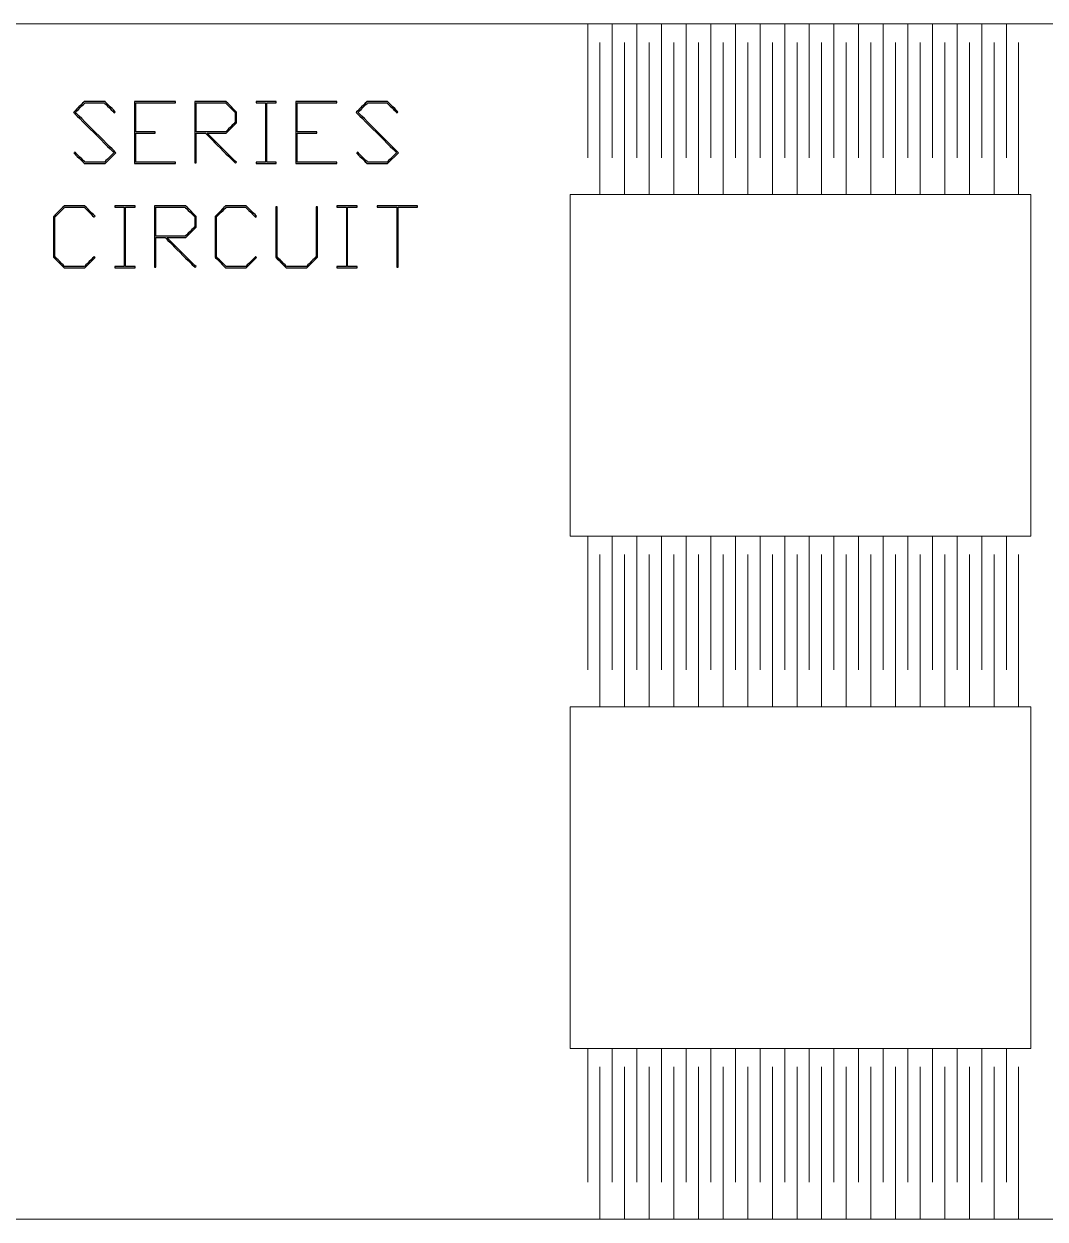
# Model space of a CAD drawing. Header units: millimetres. Extents: x -219 to 263, y -207 to 96.
# Drawn here: x -11.4 to 154.5, y -102.8 to 91.4 of the extents above; entities that cross this region are included whole.
import ezdxf

# ---------------------------------------------------------------- set-up
doc = ezdxf.new("R2010")
doc.units = ezdxf.units.MM
doc.header["$MEASUREMENT"] = 0
doc.layers.add('Cut', color=7, linetype='Continuous')

msp = doc.modelspace()

# ---------------------------------------------------------------- linework, layer by layer
at = {"layer": 'Cut', "color": 1, "lineweight": 9}
msp.add_open_spline([(253.1424, 91.3885), (253.1424, 91.3885), (-209.3704, 91.3885), (-209.3704, 91.3885), (-209.3704, 91.3885), (-212.0242, 91.3868), (-214.5687, 90.331), (-216.4441, 88.4533), (-216.4441, 88.4533), (-218.3194, 86.5755), (-219.3721, 84.0424), (-219.3704, 81.3885), (-219.3704, 81.3885), (-219.3704, 81.3885), (-219.3704, -92.7686), (-219.3704, -92.7686), (-219.3704, -92.7686), (-219.3687, -95.4224), (-218.3129, -97.9669), (-216.4351, -99.8423), (-216.4351, -99.8423), (-214.5574, -101.7176), (-212.0242, -102.7702), (-209.3704, -102.7686), (-209.3704, -102.7686), (-209.3704, -102.7686), (253.1424, -102.7686), (253.1424, -102.7686), (253.1424, -102.7686), (255.7963, -102.7669), (258.3408, -101.7111), (260.2161, -99.8333), (260.2161, -99.8333), (262.0915, -97.9556), (263.1441, -95.4224), (263.1424, -92.7686), (263.1424, -92.7686), (263.1424, -92.7686), (263.1424, 81.3885), (263.1424, 81.3885), (263.1424, 81.3885), (263.1408, 84.0424), (262.0849, 86.5868), (260.2072, 88.4622), (260.2072, 88.4622), (258.3295, 90.3376), (255.7963, 91.3902), (253.1424, 91.3885)], degree=3, knots=[0, 0, 0, 0, 0.07692308, 0.07692308, 0.07692308, 0.07692309, 0.15384615, 0.15384615, 0.15384615, 0.15384616, 0.23076923, 0.23076923, 0.23076923, 0.23076924, 0.30769231, 0.30769231, 0.30769231, 0.30769232, 0.38461538, 0.38461538, 0.38461538, 0.38461539, 0.46153846, 0.46153846, 0.46153846, 0.46153847, 0.53846154, 0.53846154, 0.53846154, 0.53846155, 0.61538462, 0.61538462, 0.61538462, 0.61538463, 0.69230769, 0.69230769, 0.69230769, 0.6923077, 0.76923077, 0.76923077, 0.76923077, 0.76923078, 0.84615385, 0.84615385, 0.84615385, 0.84615386, 1, 1, 1, 1], dxfattribs=at)
for points in [[(80.1955, 91.3885), (80.1955, 91.3885), (80.1955, 69.6518), (80.1955, 69.6518)], [(84.1955, 91.3885), (84.1955, 91.3885), (84.1955, 69.6518), (84.1955, 69.6518)], [(88.1955, 91.3885), (88.1955, 91.3885), (88.1955, 69.6518), (88.1955, 69.6518)], [(92.1955, 91.3885), (92.1955, 91.3885), (92.1955, 69.6518), (92.1955, 69.6518)], [(96.1955, 91.3885), (96.1955, 91.3885), (96.1955, 69.6518), (96.1955, 69.6518)], [(100.1955, 91.3885), (100.1955, 91.3885), (100.1955, 69.6518), (100.1955, 69.6518)], [(104.1955, 91.3885), (104.1955, 91.3885), (104.1955, 69.6518), (104.1955, 69.6518)], [(108.1955, 91.3885), (108.1955, 91.3885), (108.1955, 69.6518), (108.1955, 69.6518)], [(112.1955, 91.3885), (112.1955, 91.3885), (112.1955, 69.6518), (112.1955, 69.6518)], [(116.1955, 91.3885), (116.1955, 91.3885), (116.1955, 69.6518), (116.1955, 69.6518)], [(120.1955, 91.3885), (120.1955, 91.3885), (120.1955, 69.6518), (120.1955, 69.6518)], [(124.1955, 91.3885), (124.1955, 91.3885), (124.1955, 69.6518), (124.1955, 69.6518)], [(128.1955, 91.3885), (128.1955, 91.3885), (128.1955, 69.6518), (128.1955, 69.6518)], [(132.1955, 91.3885), (132.1955, 91.3885), (132.1955, 69.6518), (132.1955, 69.6518)], [(136.1955, 91.3885), (136.1955, 91.3885), (136.1955, 69.6518), (136.1955, 69.6518)], [(140.1955, 91.3885), (140.1955, 91.3885), (140.1955, 69.6518), (140.1955, 69.6518)], [(144.1955, 91.3885), (144.1955, 91.3885), (144.1955, 69.6518), (144.1955, 69.6518)], [(148.1955, 91.3885), (148.1955, 91.3885), (148.1955, 69.6518), (148.1955, 69.6518)], [(82.1955, 88.3885), (82.1955, 88.3885), (82.1955, 63.6518), (82.1955, 63.6518)], [(86.1955, 88.3885), (86.1955, 88.3885), (86.1955, 63.6518), (86.1955, 63.6518)], [(90.1955, 88.3885), (90.1955, 88.3885), (90.1955, 63.6518), (90.1955, 63.6518)], [(94.1955, 88.3885), (94.1955, 88.3885), (94.1955, 63.6518), (94.1955, 63.6518)], [(98.1955, 88.3885), (98.1955, 88.3885), (98.1955, 63.6518), (98.1955, 63.6518)], [(102.1955, 88.3885), (102.1955, 88.3885), (102.1955, 63.6518), (102.1955, 63.6518)], [(106.1955, 88.3885), (106.1955, 88.3885), (106.1955, 63.6518), (106.1955, 63.6518)], [(110.1955, 88.3885), (110.1955, 88.3885), (110.1955, 63.6518), (110.1955, 63.6518)], [(114.1955, 88.3885), (114.1955, 88.3885), (114.1955, 63.6518), (114.1955, 63.6518)], [(118.1955, 88.3885), (118.1955, 88.3885), (118.1955, 63.6518), (118.1955, 63.6518)], [(122.1955, 88.3885), (122.1955, 88.3885), (122.1955, 63.6518), (122.1955, 63.6518)], [(126.1955, 88.3885), (126.1955, 88.3885), (126.1955, 63.6518), (126.1955, 63.6518)], [(130.1955, 88.3885), (130.1955, 88.3885), (130.1955, 63.6518), (130.1955, 63.6518)], [(134.1955, 88.3885), (134.1955, 88.3885), (134.1955, 63.6518), (134.1955, 63.6518)], [(138.1955, 88.3885), (138.1955, 88.3885), (138.1955, 63.6518), (138.1955, 63.6518)], [(142.1955, 88.3885), (142.1955, 88.3885), (142.1955, 63.6518), (142.1955, 63.6518)], [(146.1955, 88.3885), (146.1955, 88.3885), (146.1955, 63.6518), (146.1955, 63.6518)], [(150.1955, 88.3885), (150.1955, 88.3885), (150.1955, 63.6518), (150.1955, 63.6518)], [(138.1955, 63.6518), (138.1955, 63.6518), (77.3584, 63.6518), (77.3584, 63.6518)], [(77.3584, 63.6518), (77.3584, 63.6518), (152.1955, 63.6518), (152.1955, 63.6518)], [(77.3584, 8.1783), (77.3584, 8.1783), (77.3584, 63.6518), (77.3584, 63.6518)], [(152.1955, 8.1783), (152.1955, 8.1783), (152.1955, 63.6518), (152.1955, 63.6518)], [(152.1955, 8.1783), (152.1955, 8.1783), (77.3584, 8.1783), (77.3584, 8.1783)], [(80.1955, 8.1783), (80.1955, 8.1783), (80.1955, -13.5584), (80.1955, -13.5584)], [(84.1955, 8.1783), (84.1955, 8.1783), (84.1955, -13.5584), (84.1955, -13.5584)], [(88.1955, 8.1783), (88.1955, 8.1783), (88.1955, -13.5584), (88.1955, -13.5584)], [(92.1955, 8.1783), (92.1955, 8.1783), (92.1955, -13.5584), (92.1955, -13.5584)], [(96.1955, 8.1783), (96.1955, 8.1783), (96.1955, -13.5584), (96.1955, -13.5584)], [(100.1955, 8.1783), (100.1955, 8.1783), (100.1955, -13.5584), (100.1955, -13.5584)], [(104.1955, 8.1783), (104.1955, 8.1783), (104.1955, -13.5584), (104.1955, -13.5584)], [(108.1955, 8.1783), (108.1955, 8.1783), (108.1955, -13.5584), (108.1955, -13.5584)], [(112.1955, 8.1783), (112.1955, 8.1783), (112.1955, -13.5584), (112.1955, -13.5584)], [(116.1955, 8.1783), (116.1955, 8.1783), (116.1955, -13.5584), (116.1955, -13.5584)], [(120.1955, 8.1783), (120.1955, 8.1783), (120.1955, -13.5584), (120.1955, -13.5584)], [(124.1955, 8.1783), (124.1955, 8.1783), (124.1955, -13.5584), (124.1955, -13.5584)], [(128.1955, 8.1783), (128.1955, 8.1783), (128.1955, -13.5584), (128.1955, -13.5584)], [(132.1955, 8.1783), (132.1955, 8.1783), (132.1955, -13.5584), (132.1955, -13.5584)], [(136.1955, 8.1783), (136.1955, 8.1783), (136.1955, -13.5584), (136.1955, -13.5584)], [(140.1955, 8.1783), (140.1955, 8.1783), (140.1955, -13.5584), (140.1955, -13.5584)], [(144.1955, 8.1783), (144.1955, 8.1783), (144.1955, -13.5584), (144.1955, -13.5584)], [(148.1955, 8.1783), (148.1955, 8.1783), (148.1955, -13.5584), (148.1955, -13.5584)], [(82.1955, 5.1783), (82.1955, 5.1783), (82.1955, -19.5584), (82.1955, -19.5584)], [(86.1955, 5.1783), (86.1955, 5.1783), (86.1955, -19.5584), (86.1955, -19.5584)], [(90.1955, 5.1783), (90.1955, 5.1783), (90.1955, -19.5584), (90.1955, -19.5584)], [(94.1955, 5.1783), (94.1955, 5.1783), (94.1955, -19.5584), (94.1955, -19.5584)], [(98.1955, 5.1783), (98.1955, 5.1783), (98.1955, -19.5584), (98.1955, -19.5584)], [(102.1955, 5.1783), (102.1955, 5.1783), (102.1955, -19.5584), (102.1955, -19.5584)], [(106.1955, 5.1783), (106.1955, 5.1783), (106.1955, -19.5584), (106.1955, -19.5584)], [(110.1955, 5.1783), (110.1955, 5.1783), (110.1955, -19.5584), (110.1955, -19.5584)], [(114.1955, 5.1783), (114.1955, 5.1783), (114.1955, -19.5584), (114.1955, -19.5584)], [(118.1955, 5.1783), (118.1955, 5.1783), (118.1955, -19.5584), (118.1955, -19.5584)], [(122.1955, 5.1783), (122.1955, 5.1783), (122.1955, -19.5584), (122.1955, -19.5584)], [(126.1955, 5.1783), (126.1955, 5.1783), (126.1955, -19.5584), (126.1955, -19.5584)], [(130.1955, 5.1783), (130.1955, 5.1783), (130.1955, -19.5584), (130.1955, -19.5584)], [(134.1955, 5.1783), (134.1955, 5.1783), (134.1955, -19.5584), (134.1955, -19.5584)], [(138.1955, 5.1783), (138.1955, 5.1783), (138.1955, -19.5584), (138.1955, -19.5584)], [(142.1955, 5.1783), (142.1955, 5.1783), (142.1955, -19.5584), (142.1955, -19.5584)], [(146.1955, 5.1783), (146.1955, 5.1783), (146.1955, -19.5584), (146.1955, -19.5584)], [(150.1955, 5.1783), (150.1955, 5.1783), (150.1955, -19.5584), (150.1955, -19.5584)], [(138.1955, -19.5584), (138.1955, -19.5584), (77.3584, -19.5584), (77.3584, -19.5584)], [(77.3584, -19.5584), (77.3584, -19.5584), (152.1955, -19.5584), (152.1955, -19.5584)], [(77.3584, -19.5584), (77.3584, -19.5584), (77.3584, -75.0318), (77.3584, -75.0318)], [(152.1955, -19.5584), (152.1955, -19.5584), (152.1955, -75.0318), (152.1955, -75.0318)], [(152.1955, -75.0318), (152.1955, -75.0318), (77.3584, -75.0318), (77.3584, -75.0318)], [(80.1955, -75.0318), (80.1955, -75.0318), (80.1955, -96.7686), (80.1955, -96.7686)], [(84.1955, -75.0318), (84.1955, -75.0318), (84.1955, -96.7686), (84.1955, -96.7686)], [(88.1955, -75.0318), (88.1955, -75.0318), (88.1955, -96.7686), (88.1955, -96.7686)], [(92.1955, -75.0318), (92.1955, -75.0318), (92.1955, -96.7686), (92.1955, -96.7686)], [(96.1955, -75.0318), (96.1955, -75.0318), (96.1955, -96.7686), (96.1955, -96.7686)], [(100.1955, -75.0318), (100.1955, -75.0318), (100.1955, -96.7686), (100.1955, -96.7686)], [(104.1955, -75.0318), (104.1955, -75.0318), (104.1955, -96.7686), (104.1955, -96.7686)], [(108.1955, -75.0318), (108.1955, -75.0318), (108.1955, -96.7686), (108.1955, -96.7686)], [(112.1955, -75.0318), (112.1955, -75.0318), (112.1955, -96.7686), (112.1955, -96.7686)], [(116.1955, -75.0318), (116.1955, -75.0318), (116.1955, -96.7686), (116.1955, -96.7686)], [(120.1955, -75.0318), (120.1955, -75.0318), (120.1955, -96.7686), (120.1955, -96.7686)], [(124.1955, -75.0318), (124.1955, -75.0318), (124.1955, -96.7686), (124.1955, -96.7686)], [(128.1955, -75.0318), (128.1955, -75.0318), (128.1955, -96.7686), (128.1955, -96.7686)], [(132.1955, -75.0318), (132.1955, -75.0318), (132.1955, -96.7686), (132.1955, -96.7686)], [(136.1955, -75.0318), (136.1955, -75.0318), (136.1955, -96.7686), (136.1955, -96.7686)], [(140.1955, -75.0318), (140.1955, -75.0318), (140.1955, -96.7686), (140.1955, -96.7686)], [(144.1955, -75.0318), (144.1955, -75.0318), (144.1955, -96.7686), (144.1955, -96.7686)], [(148.1955, -75.0318), (148.1955, -75.0318), (148.1955, -96.7686), (148.1955, -96.7686)], [(82.1955, -78.0318), (82.1955, -78.0318), (82.1955, -102.7686), (82.1955, -102.7686)], [(86.1955, -78.0318), (86.1955, -78.0318), (86.1955, -102.7686), (86.1955, -102.7686)], [(90.1955, -78.0318), (90.1955, -78.0318), (90.1955, -102.7686), (90.1955, -102.7686)], [(94.1955, -78.0318), (94.1955, -78.0318), (94.1955, -102.7686), (94.1955, -102.7686)], [(98.1955, -78.0318), (98.1955, -78.0318), (98.1955, -102.7686), (98.1955, -102.7686)], [(102.1955, -78.0318), (102.1955, -78.0318), (102.1955, -102.7686), (102.1955, -102.7686)], [(106.1955, -78.0318), (106.1955, -78.0318), (106.1955, -102.7686), (106.1955, -102.7686)], [(110.1955, -78.0318), (110.1955, -78.0318), (110.1955, -102.7686), (110.1955, -102.7686)], [(114.1955, -78.0318), (114.1955, -78.0318), (114.1955, -102.7686), (114.1955, -102.7686)], [(118.1955, -78.0318), (118.1955, -78.0318), (118.1955, -102.7686), (118.1955, -102.7686)], [(122.1955, -78.0318), (122.1955, -78.0318), (122.1955, -102.7686), (122.1955, -102.7686)], [(126.1955, -78.0318), (126.1955, -78.0318), (126.1955, -102.7686), (126.1955, -102.7686)], [(130.1955, -78.0318), (130.1955, -78.0318), (130.1955, -102.7686), (130.1955, -102.7686)], [(134.1955, -78.0318), (134.1955, -78.0318), (134.1955, -102.7686), (134.1955, -102.7686)], [(138.1955, -78.0318), (138.1955, -78.0318), (138.1955, -102.7686), (138.1955, -102.7686)], [(142.1955, -78.0318), (142.1955, -78.0318), (142.1955, -102.7686), (142.1955, -102.7686)], [(146.1955, -78.0318), (146.1955, -78.0318), (146.1955, -102.7686), (146.1955, -102.7686)], [(150.1955, -78.0318), (150.1955, -78.0318), (150.1955, -102.7686), (150.1955, -102.7686)]]:
    msp.add_open_spline(points, degree=3, dxfattribs=at)
at = {"layer": 'Cut'}
for points, knots in [([(3.5448, 70.4673), (3.5448, 70.4673), (1.7966, 68.7283), (1.7966, 68.7283), (1.7966, 68.7283), (1.7966, 68.7283), (-1.5631, 68.7283), (-1.5631, 68.7283), (-1.5631, 68.7283), (-1.5631, 68.7283), (-3.2429, 70.3877), (-3.2429, 70.3877), (-3.2429, 70.3877), (-3.2429, 70.3877), (-3.0836, 70.547), (-3.0836, 70.547), (-3.0836, 70.547), (-3.0836, 70.547), (-1.4834, 68.9423), (-1.4834, 68.9423), (-1.4834, 68.9423), (-1.4834, 68.9423), (1.7101, 68.9423), (1.7101, 68.9423), (1.7101, 68.9423), (1.7101, 68.9423), (3.2443, 70.4673), (3.2443, 70.4673), (3.2443, 70.4673), (3.2443, 70.4673), (-3.3112, 77.0206), (-3.3112, 77.0206), (-3.3112, 77.0206), (-3.3112, 77.0206), (-1.5631, 78.7664), (-1.5631, 78.7664), (-1.5631, 78.7664), (-1.5631, 78.7664), (1.7966, 78.7664), (1.7966, 78.7664), (1.7966, 78.7664), (1.7966, 78.7664), (3.4719, 77.1002), (3.4719, 77.1002), (3.4719, 77.1002), (3.4719, 77.1002), (3.3103, 76.9409), (3.3103, 76.9409), (3.3103, 76.9409), (3.3103, 76.9409), (1.7101, 78.5524), (1.7101, 78.5524), (1.7101, 78.5524), (1.7101, 78.5524), (-1.4834, 78.5524), (-1.4834, 78.5524), (-1.4834, 78.5524), (-1.4834, 78.5524), (-3.0107, 77.0206), (-3.0107, 77.0206), (-3.0107, 77.0206), (-3.0107, 77.0206), (3.5448, 70.4673), (3.5448, 70.4673)], [0, 0, 0, 0, 0.05882353, 0.05882353, 0.05882353, 0.05882354, 0.11764706, 0.11764706, 0.11764706, 0.11764707, 0.17647059, 0.17647059, 0.17647059, 0.1764706, 0.23529412, 0.23529412, 0.23529412, 0.23529413, 0.29411765, 0.29411765, 0.29411765, 0.29411766, 0.35294118, 0.35294118, 0.35294118, 0.35294119, 0.41176471, 0.41176471, 0.41176471, 0.41176472, 0.47058824, 0.47058824, 0.47058824, 0.47058825, 0.52941176, 0.52941176, 0.52941176, 0.52941177, 0.58823529, 0.58823529, 0.58823529, 0.5882353, 0.64705882, 0.64705882, 0.64705882, 0.64705883, 0.70588235, 0.70588235, 0.70588235, 0.70588236, 0.76470588, 0.76470588, 0.76470588, 0.76470589, 0.82352941, 0.82352941, 0.82352941, 0.82352942, 0.88235294, 0.88235294, 0.88235294, 0.88235295, 1, 1, 1, 1]), ([(13.2278, 68.7283), (13.2278, 68.7283), (6.5653, 68.7283), (6.5653, 68.7283), (6.5653, 68.7283), (6.5653, 68.7283), (6.5653, 78.7664), (6.5653, 78.7664), (6.5653, 78.7664), (6.5653, 78.7664), (13.2278, 78.7664), (13.2278, 78.7664), (13.2278, 78.7664), (13.2278, 78.7664), (13.2278, 78.5524), (13.2278, 78.5524), (13.2278, 78.5524), (13.2278, 78.5524), (6.7861, 78.5524), (6.7861, 78.5524), (6.7861, 78.5524), (6.7861, 78.5524), (6.7861, 73.8543), (6.7861, 73.8543), (6.7861, 73.8543), (6.7861, 73.8543), (9.9523, 73.8543), (9.9523, 73.8543), (9.9523, 73.8543), (9.9523, 73.8543), (9.9523, 73.6335), (9.9523, 73.6335), (9.9523, 73.6335), (9.9523, 73.6335), (6.7861, 73.6335), (6.7861, 73.6335), (6.7861, 73.6335), (6.7861, 73.6335), (6.7861, 68.9423), (6.7861, 68.9423), (6.7861, 68.9423), (6.7861, 68.9423), (13.2278, 68.9423), (13.2278, 68.9423), (13.2278, 68.9423), (13.2278, 68.9423), (13.2278, 68.7283), (13.2278, 68.7283)], [0, 0, 0, 0, 0.07692308, 0.07692308, 0.07692308, 0.07692309, 0.15384615, 0.15384615, 0.15384615, 0.15384616, 0.23076923, 0.23076923, 0.23076923, 0.23076924, 0.30769231, 0.30769231, 0.30769231, 0.30769232, 0.38461538, 0.38461538, 0.38461538, 0.38461539, 0.46153846, 0.46153846, 0.46153846, 0.46153847, 0.53846154, 0.53846154, 0.53846154, 0.53846155, 0.61538462, 0.61538462, 0.61538462, 0.61538463, 0.69230769, 0.69230769, 0.69230769, 0.6923077, 0.76923077, 0.76923077, 0.76923077, 0.76923078, 0.84615385, 0.84615385, 0.84615385, 0.84615386, 1, 1, 1, 1]), ([(23.1748, 75.3407), (23.1748, 75.3407), (21.4676, 73.6335), (21.4676, 73.6335), (21.4676, 73.6335), (21.4676, 73.6335), (18.4084, 73.6335), (18.4084, 73.6335), (18.4084, 73.6335), (18.4084, 73.6335), (23.1429, 68.9149), (23.1429, 68.9149), (23.1429, 68.9149), (23.1429, 68.9149), (22.9813, 68.7556), (22.9813, 68.7556), (22.9813, 68.7556), (22.9813, 68.7556), (18.1079, 73.6313), (18.1079, 73.6313), (18.1079, 73.6313), (18.1079, 73.6313), (16.6216, 73.6313), (16.6216, 73.6313), (16.6216, 73.6313), (16.6216, 73.6313), (16.6216, 68.8239), (16.6216, 68.8239), (16.6216, 68.8239), (16.6216, 68.8239), (16.4008, 68.8239), (16.4008, 68.8239), (16.4008, 68.8239), (16.4008, 68.8239), (16.4008, 78.7664), (16.4008, 78.7664), (16.4008, 78.7664), (16.4008, 78.7664), (21.4676, 78.7664), (21.4676, 78.7664), (21.4676, 78.7664), (21.4676, 78.7664), (23.1748, 77.0593), (23.1748, 77.0593), (23.1748, 77.0593), (23.1748, 77.0593), (23.1748, 75.3407), (23.1748, 75.3407)], [0, 0, 0, 0, 0.07692308, 0.07692308, 0.07692308, 0.07692309, 0.15384615, 0.15384615, 0.15384615, 0.15384616, 0.23076923, 0.23076923, 0.23076923, 0.23076924, 0.30769231, 0.30769231, 0.30769231, 0.30769232, 0.38461538, 0.38461538, 0.38461538, 0.38461539, 0.46153846, 0.46153846, 0.46153846, 0.46153847, 0.53846154, 0.53846154, 0.53846154, 0.53846155, 0.61538462, 0.61538462, 0.61538462, 0.61538463, 0.69230769, 0.69230769, 0.69230769, 0.6923077, 0.76923077, 0.76923077, 0.76923077, 0.76923078, 0.84615385, 0.84615385, 0.84615385, 0.84615386, 1, 1, 1, 1]), ([(22.9563, 75.4249), (22.9563, 75.4249), (22.9563, 76.9796), (22.9563, 76.9796), (22.9563, 76.9796), (22.9563, 76.9796), (21.3811, 78.5524), (21.3811, 78.5524), (21.3811, 78.5524), (21.3811, 78.5524), (16.6216, 78.5524), (16.6216, 78.5524), (16.6216, 78.5524), (16.6216, 78.5524), (16.6216, 73.8521), (16.6216, 73.8521), (16.6216, 73.8521), (16.6216, 73.8521), (21.3811, 73.8521), (21.3811, 73.8521), (21.3811, 73.8521), (21.3811, 73.8521), (22.9563, 75.4249), (22.9563, 75.4249)], [0, 0, 0, 0, 0.14285714, 0.14285714, 0.14285714, 0.14285715, 0.28571429, 0.28571429, 0.28571429, 0.2857143, 0.42857143, 0.42857143, 0.42857143, 0.42857144, 0.57142857, 0.57142857, 0.57142857, 0.57142858, 0.71428571, 0.71428571, 0.71428571, 0.71428572, 1, 1, 1, 1]), ([(29.6233, 68.7283), (29.6233, 68.7283), (26.3433, 68.7283), (26.3433, 68.7283), (26.3433, 68.7283), (26.3433, 68.7283), (26.3433, 68.9423), (26.3433, 68.9423), (26.3433, 68.9423), (26.3433, 68.9423), (27.8774, 68.9423), (27.8774, 68.9423), (27.8774, 68.9423), (27.8774, 68.9423), (27.8774, 78.5524), (27.8774, 78.5524), (27.8774, 78.5524), (27.8774, 78.5524), (26.3433, 78.5524), (26.3433, 78.5524), (26.3433, 78.5524), (26.3433, 78.5524), (26.3433, 78.7664), (26.3433, 78.7664), (26.3433, 78.7664), (26.3433, 78.7664), (29.6233, 78.7664), (29.6233, 78.7664), (29.6233, 78.7664), (29.6233, 78.7664), (29.6233, 78.5524), (29.6233, 78.5524), (29.6233, 78.5524), (29.6233, 78.5524), (28.0891, 78.5524), (28.0891, 78.5524), (28.0891, 78.5524), (28.0891, 78.5524), (28.0891, 68.9423), (28.0891, 68.9423), (28.0891, 68.9423), (28.0891, 68.9423), (29.6233, 68.9423), (29.6233, 68.9423), (29.6233, 68.9423), (29.6233, 68.9423), (29.6233, 68.7283), (29.6233, 68.7283)], [0, 0, 0, 0, 0.07692308, 0.07692308, 0.07692308, 0.07692309, 0.15384615, 0.15384615, 0.15384615, 0.15384616, 0.23076923, 0.23076923, 0.23076923, 0.23076924, 0.30769231, 0.30769231, 0.30769231, 0.30769232, 0.38461538, 0.38461538, 0.38461538, 0.38461539, 0.46153846, 0.46153846, 0.46153846, 0.46153847, 0.53846154, 0.53846154, 0.53846154, 0.53846155, 0.61538462, 0.61538462, 0.61538462, 0.61538463, 0.69230769, 0.69230769, 0.69230769, 0.6923077, 0.76923077, 0.76923077, 0.76923077, 0.76923078, 0.84615385, 0.84615385, 0.84615385, 0.84615386, 1, 1, 1, 1]), ([(39.4611, 68.7283), (39.4611, 68.7283), (32.7986, 68.7283), (32.7986, 68.7283), (32.7986, 68.7283), (32.7986, 68.7283), (32.7986, 78.7664), (32.7986, 78.7664), (32.7986, 78.7664), (32.7986, 78.7664), (39.4611, 78.7664), (39.4611, 78.7664), (39.4611, 78.7664), (39.4611, 78.7664), (39.4611, 78.5524), (39.4611, 78.5524), (39.4611, 78.5524), (39.4611, 78.5524), (33.0194, 78.5524), (33.0194, 78.5524), (33.0194, 78.5524), (33.0194, 78.5524), (33.0194, 73.8543), (33.0194, 73.8543), (33.0194, 73.8543), (33.0194, 73.8543), (36.1856, 73.8543), (36.1856, 73.8543), (36.1856, 73.8543), (36.1856, 73.8543), (36.1856, 73.6335), (36.1856, 73.6335), (36.1856, 73.6335), (36.1856, 73.6335), (33.0194, 73.6335), (33.0194, 73.6335), (33.0194, 73.6335), (33.0194, 73.6335), (33.0194, 68.9423), (33.0194, 68.9423), (33.0194, 68.9423), (33.0194, 68.9423), (39.4611, 68.9423), (39.4611, 68.9423), (39.4611, 68.9423), (39.4611, 68.9423), (39.4611, 68.7283), (39.4611, 68.7283)], [0, 0, 0, 0, 0.07692308, 0.07692308, 0.07692308, 0.07692309, 0.15384615, 0.15384615, 0.15384615, 0.15384616, 0.23076923, 0.23076923, 0.23076923, 0.23076924, 0.30769231, 0.30769231, 0.30769231, 0.30769232, 0.38461538, 0.38461538, 0.38461538, 0.38461539, 0.46153846, 0.46153846, 0.46153846, 0.46153847, 0.53846154, 0.53846154, 0.53846154, 0.53846155, 0.61538462, 0.61538462, 0.61538462, 0.61538463, 0.69230769, 0.69230769, 0.69230769, 0.6923077, 0.76923077, 0.76923077, 0.76923077, 0.76923078, 0.84615385, 0.84615385, 0.84615385, 0.84615386, 1, 1, 1, 1]), ([(49.4491, 70.4673), (49.4491, 70.4673), (47.7009, 68.7283), (47.7009, 68.7283), (47.7009, 68.7283), (47.7009, 68.7283), (44.3412, 68.7283), (44.3412, 68.7283), (44.3412, 68.7283), (44.3412, 68.7283), (42.6614, 70.3877), (42.6614, 70.3877), (42.6614, 70.3877), (42.6614, 70.3877), (42.8207, 70.547), (42.8207, 70.547), (42.8207, 70.547), (42.8207, 70.547), (44.4209, 68.9423), (44.4209, 68.9423), (44.4209, 68.9423), (44.4209, 68.9423), (47.6144, 68.9423), (47.6144, 68.9423), (47.6144, 68.9423), (47.6144, 68.9423), (49.1486, 70.4673), (49.1486, 70.4673), (49.1486, 70.4673), (49.1486, 70.4673), (42.5931, 77.0206), (42.5931, 77.0206), (42.5931, 77.0206), (42.5931, 77.0206), (44.3412, 78.7664), (44.3412, 78.7664), (44.3412, 78.7664), (44.3412, 78.7664), (47.7009, 78.7664), (47.7009, 78.7664), (47.7009, 78.7664), (47.7009, 78.7664), (49.3762, 77.1002), (49.3762, 77.1002), (49.3762, 77.1002), (49.3762, 77.1002), (49.2146, 76.9409), (49.2146, 76.9409), (49.2146, 76.9409), (49.2146, 76.9409), (47.6144, 78.5524), (47.6144, 78.5524), (47.6144, 78.5524), (47.6144, 78.5524), (44.4209, 78.5524), (44.4209, 78.5524), (44.4209, 78.5524), (44.4209, 78.5524), (42.8936, 77.0206), (42.8936, 77.0206), (42.8936, 77.0206), (42.8936, 77.0206), (49.4491, 70.4673), (49.4491, 70.4673)], [0, 0, 0, 0, 0.05882353, 0.05882353, 0.05882353, 0.05882354, 0.11764706, 0.11764706, 0.11764706, 0.11764707, 0.17647059, 0.17647059, 0.17647059, 0.1764706, 0.23529412, 0.23529412, 0.23529412, 0.23529413, 0.29411765, 0.29411765, 0.29411765, 0.29411766, 0.35294118, 0.35294118, 0.35294118, 0.35294119, 0.41176471, 0.41176471, 0.41176471, 0.41176472, 0.47058824, 0.47058824, 0.47058824, 0.47058825, 0.52941176, 0.52941176, 0.52941176, 0.52941177, 0.58823529, 0.58823529, 0.58823529, 0.5882353, 0.64705882, 0.64705882, 0.64705882, 0.64705883, 0.70588235, 0.70588235, 0.70588235, 0.70588236, 0.76470588, 0.76470588, 0.76470588, 0.76470589, 0.82352941, 0.82352941, 0.82352941, 0.82352942, 0.88235294, 0.88235294, 0.88235294, 0.88235295, 1, 1, 1, 1]), ([(0.1907, 53.4299), (0.1907, 53.4299), (-1.4846, 51.7705), (-1.4846, 51.7705), (-1.4846, 51.7705), (-1.4846, 51.7705), (-4.8443, 51.7705), (-4.8443, 51.7705), (-4.8443, 51.7705), (-4.8443, 51.7705), (-6.5514, 53.4708), (-6.5514, 53.4708), (-6.5514, 53.4708), (-6.5514, 53.4708), (-6.5514, 60.1015), (-6.5514, 60.1015), (-6.5514, 60.1015), (-6.5514, 60.1015), (-4.8443, 61.8086), (-4.8443, 61.8086), (-4.8443, 61.8086), (-4.8443, 61.8086), (-1.4846, 61.8086), (-1.4846, 61.8086), (-1.4846, 61.8086), (-1.4846, 61.8086), (0.1907, 60.1424), (0.1907, 60.1424), (0.1907, 60.1424), (0.1907, 60.1424), (0.0291, 59.9831), (0.0291, 59.9831), (0.0291, 59.9831), (0.0291, 59.9831), (-1.5711, 61.5946), (-1.5711, 61.5946), (-1.5711, 61.5946), (-1.5711, 61.5946), (-4.7646, 61.5946), (-4.7646, 61.5946), (-4.7646, 61.5946), (-4.7646, 61.5946), (-6.3306, 60.0218), (-6.3306, 60.0218), (-6.3306, 60.0218), (-6.3306, 60.0218), (-6.3306, 53.5505), (-6.3306, 53.5505), (-6.3306, 53.5505), (-6.3306, 53.5505), (-4.7646, 51.9845), (-4.7646, 51.9845), (-4.7646, 51.9845), (-4.7646, 51.9845), (-1.5711, 51.9845), (-1.5711, 51.9845), (-1.5711, 51.9845), (-1.5711, 51.9845), (0.0291, 53.5892), (0.0291, 53.5892), (0.0291, 53.5892), (0.0291, 53.5892), (0.1907, 53.4299), (0.1907, 53.4299)], [0, 0, 0, 0, 0.05882353, 0.05882353, 0.05882353, 0.05882354, 0.11764706, 0.11764706, 0.11764706, 0.11764707, 0.17647059, 0.17647059, 0.17647059, 0.1764706, 0.23529412, 0.23529412, 0.23529412, 0.23529413, 0.29411765, 0.29411765, 0.29411765, 0.29411766, 0.35294118, 0.35294118, 0.35294118, 0.35294119, 0.41176471, 0.41176471, 0.41176471, 0.41176472, 0.47058824, 0.47058824, 0.47058824, 0.47058825, 0.52941176, 0.52941176, 0.52941176, 0.52941177, 0.58823529, 0.58823529, 0.58823529, 0.5882353, 0.64705882, 0.64705882, 0.64705882, 0.64705883, 0.70588235, 0.70588235, 0.70588235, 0.70588236, 0.76470588, 0.76470588, 0.76470588, 0.76470589, 0.82352941, 0.82352941, 0.82352941, 0.82352942, 0.88235294, 0.88235294, 0.88235294, 0.88235295, 1, 1, 1, 1]), ([(6.6711, 51.7705), (6.6711, 51.7705), (3.3911, 51.7705), (3.3911, 51.7705), (3.3911, 51.7705), (3.3911, 51.7705), (3.3911, 51.9845), (3.3911, 51.9845), (3.3911, 51.9845), (3.3911, 51.9845), (4.9252, 51.9845), (4.9252, 51.9845), (4.9252, 51.9845), (4.9252, 51.9845), (4.9252, 61.5946), (4.9252, 61.5946), (4.9252, 61.5946), (4.9252, 61.5946), (3.3911, 61.5946), (3.3911, 61.5946), (3.3911, 61.5946), (3.3911, 61.5946), (3.3911, 61.8086), (3.3911, 61.8086), (3.3911, 61.8086), (3.3911, 61.8086), (6.6711, 61.8086), (6.6711, 61.8086), (6.6711, 61.8086), (6.6711, 61.8086), (6.6711, 61.5946), (6.6711, 61.5946), (6.6711, 61.5946), (6.6711, 61.5946), (5.1369, 61.5946), (5.1369, 61.5946), (5.1369, 61.5946), (5.1369, 61.5946), (5.1369, 51.9845), (5.1369, 51.9845), (5.1369, 51.9845), (5.1369, 51.9845), (6.6711, 51.9845), (6.6711, 51.9845), (6.6711, 51.9845), (6.6711, 51.9845), (6.6711, 51.7705), (6.6711, 51.7705)], [0, 0, 0, 0, 0.07692308, 0.07692308, 0.07692308, 0.07692309, 0.15384615, 0.15384615, 0.15384615, 0.15384616, 0.23076923, 0.23076923, 0.23076923, 0.23076924, 0.30769231, 0.30769231, 0.30769231, 0.30769232, 0.38461538, 0.38461538, 0.38461538, 0.38461539, 0.46153846, 0.46153846, 0.46153846, 0.46153847, 0.53846154, 0.53846154, 0.53846154, 0.53846155, 0.61538462, 0.61538462, 0.61538462, 0.61538463, 0.69230769, 0.69230769, 0.69230769, 0.6923077, 0.76923077, 0.76923077, 0.76923077, 0.76923078, 0.84615385, 0.84615385, 0.84615385, 0.84615386, 1, 1, 1, 1]), ([(16.6204, 58.3829), (16.6204, 58.3829), (14.9132, 56.6757), (14.9132, 56.6757), (14.9132, 56.6757), (14.9132, 56.6757), (11.854, 56.6757), (11.854, 56.6757), (11.854, 56.6757), (11.854, 56.6757), (16.5885, 51.9571), (16.5885, 51.9571), (16.5885, 51.9571), (16.5885, 51.9571), (16.4269, 51.7978), (16.4269, 51.7978), (16.4269, 51.7978), (16.4269, 51.7978), (11.5535, 56.6735), (11.5535, 56.6735), (11.5535, 56.6735), (11.5535, 56.6735), (10.0672, 56.6735), (10.0672, 56.6735), (10.0672, 56.6735), (10.0672, 56.6735), (10.0672, 51.8661), (10.0672, 51.8661), (10.0672, 51.8661), (10.0672, 51.8661), (9.8464, 51.8661), (9.8464, 51.8661), (9.8464, 51.8661), (9.8464, 51.8661), (9.8464, 61.8086), (9.8464, 61.8086), (9.8464, 61.8086), (9.8464, 61.8086), (14.9132, 61.8086), (14.9132, 61.8086), (14.9132, 61.8086), (14.9132, 61.8086), (16.6204, 60.1015), (16.6204, 60.1015), (16.6204, 60.1015), (16.6204, 60.1015), (16.6204, 58.3829), (16.6204, 58.3829)], [0, 0, 0, 0, 0.07692308, 0.07692308, 0.07692308, 0.07692309, 0.15384615, 0.15384615, 0.15384615, 0.15384616, 0.23076923, 0.23076923, 0.23076923, 0.23076924, 0.30769231, 0.30769231, 0.30769231, 0.30769232, 0.38461538, 0.38461538, 0.38461538, 0.38461539, 0.46153846, 0.46153846, 0.46153846, 0.46153847, 0.53846154, 0.53846154, 0.53846154, 0.53846155, 0.61538462, 0.61538462, 0.61538462, 0.61538463, 0.69230769, 0.69230769, 0.69230769, 0.6923077, 0.76923077, 0.76923077, 0.76923077, 0.76923078, 0.84615385, 0.84615385, 0.84615385, 0.84615386, 1, 1, 1, 1]), ([(16.4019, 58.4671), (16.4019, 58.4671), (16.4019, 60.0218), (16.4019, 60.0218), (16.4019, 60.0218), (16.4019, 60.0218), (14.8267, 61.5946), (14.8267, 61.5946), (14.8267, 61.5946), (14.8267, 61.5946), (10.0672, 61.5946), (10.0672, 61.5946), (10.0672, 61.5946), (10.0672, 61.5946), (10.0672, 56.8943), (10.0672, 56.8943), (10.0672, 56.8943), (10.0672, 56.8943), (14.8267, 56.8943), (14.8267, 56.8943), (14.8267, 56.8943), (14.8267, 56.8943), (16.4019, 58.4671), (16.4019, 58.4671)], [0, 0, 0, 0, 0.14285714, 0.14285714, 0.14285714, 0.14285715, 0.28571429, 0.28571429, 0.28571429, 0.2857143, 0.42857143, 0.42857143, 0.42857143, 0.42857144, 0.57142857, 0.57142857, 0.57142857, 0.57142858, 0.71428571, 0.71428571, 0.71428571, 0.71428572, 1, 1, 1, 1]), ([(26.424, 53.4299), (26.424, 53.4299), (24.7487, 51.7705), (24.7487, 51.7705), (24.7487, 51.7705), (24.7487, 51.7705), (21.389, 51.7705), (21.389, 51.7705), (21.389, 51.7705), (21.389, 51.7705), (19.6819, 53.4708), (19.6819, 53.4708), (19.6819, 53.4708), (19.6819, 53.4708), (19.6819, 60.1015), (19.6819, 60.1015), (19.6819, 60.1015), (19.6819, 60.1015), (21.389, 61.8086), (21.389, 61.8086), (21.389, 61.8086), (21.389, 61.8086), (24.7487, 61.8086), (24.7487, 61.8086), (24.7487, 61.8086), (24.7487, 61.8086), (26.424, 60.1424), (26.424, 60.1424), (26.424, 60.1424), (26.424, 60.1424), (26.2624, 59.9831), (26.2624, 59.9831), (26.2624, 59.9831), (26.2624, 59.9831), (24.6622, 61.5946), (24.6622, 61.5946), (24.6622, 61.5946), (24.6622, 61.5946), (21.4687, 61.5946), (21.4687, 61.5946), (21.4687, 61.5946), (21.4687, 61.5946), (19.9027, 60.0218), (19.9027, 60.0218), (19.9027, 60.0218), (19.9027, 60.0218), (19.9027, 53.5505), (19.9027, 53.5505), (19.9027, 53.5505), (19.9027, 53.5505), (21.4687, 51.9845), (21.4687, 51.9845), (21.4687, 51.9845), (21.4687, 51.9845), (24.6622, 51.9845), (24.6622, 51.9845), (24.6622, 51.9845), (24.6622, 51.9845), (26.2624, 53.5892), (26.2624, 53.5892), (26.2624, 53.5892), (26.2624, 53.5892), (26.424, 53.4299), (26.424, 53.4299)], [0, 0, 0, 0, 0.05882353, 0.05882353, 0.05882353, 0.05882354, 0.11764706, 0.11764706, 0.11764706, 0.11764707, 0.17647059, 0.17647059, 0.17647059, 0.1764706, 0.23529412, 0.23529412, 0.23529412, 0.23529413, 0.29411765, 0.29411765, 0.29411765, 0.29411766, 0.35294118, 0.35294118, 0.35294118, 0.35294119, 0.41176471, 0.41176471, 0.41176471, 0.41176472, 0.47058824, 0.47058824, 0.47058824, 0.47058825, 0.52941176, 0.52941176, 0.52941176, 0.52941177, 0.58823529, 0.58823529, 0.58823529, 0.5882353, 0.64705882, 0.64705882, 0.64705882, 0.64705883, 0.70588235, 0.70588235, 0.70588235, 0.70588236, 0.76470588, 0.76470588, 0.76470588, 0.76470589, 0.82352941, 0.82352941, 0.82352941, 0.82352942, 0.88235294, 0.88235294, 0.88235294, 0.88235295, 1, 1, 1, 1]), ([(36.2914, 53.4708), (36.2914, 53.4708), (34.5842, 51.7705), (34.5842, 51.7705), (34.5842, 51.7705), (34.5842, 51.7705), (31.2245, 51.7705), (31.2245, 51.7705), (31.2245, 51.7705), (31.2245, 51.7705), (29.5174, 53.4708), (29.5174, 53.4708), (29.5174, 53.4708), (29.5174, 53.4708), (29.5174, 61.6994), (29.5174, 61.6994), (29.5174, 61.6994), (29.5174, 61.6994), (29.7382, 61.6994), (29.7382, 61.6994), (29.7382, 61.6994), (29.7382, 61.6994), (29.7382, 53.5505), (29.7382, 53.5505), (29.7382, 53.5505), (29.7382, 53.5505), (31.3042, 51.9845), (31.3042, 51.9845), (31.3042, 51.9845), (31.3042, 51.9845), (34.4977, 51.9845), (34.4977, 51.9845), (34.4977, 51.9845), (34.4977, 51.9845), (36.0729, 53.5505), (36.0729, 53.5505), (36.0729, 53.5505), (36.0729, 53.5505), (36.0729, 61.6994), (36.0729, 61.6994), (36.0729, 61.6994), (36.0729, 61.6994), (36.2914, 61.6994), (36.2914, 61.6994), (36.2914, 61.6994), (36.2914, 61.6994), (36.2914, 53.4708), (36.2914, 53.4708)], [0, 0, 0, 0, 0.07692308, 0.07692308, 0.07692308, 0.07692309, 0.15384615, 0.15384615, 0.15384615, 0.15384616, 0.23076923, 0.23076923, 0.23076923, 0.23076924, 0.30769231, 0.30769231, 0.30769231, 0.30769232, 0.38461538, 0.38461538, 0.38461538, 0.38461539, 0.46153846, 0.46153846, 0.46153846, 0.46153847, 0.53846154, 0.53846154, 0.53846154, 0.53846155, 0.61538462, 0.61538462, 0.61538462, 0.61538463, 0.69230769, 0.69230769, 0.69230769, 0.6923077, 0.76923077, 0.76923077, 0.76923077, 0.76923078, 0.84615385, 0.84615385, 0.84615385, 0.84615386, 1, 1, 1, 1]), ([(42.7399, 51.7705), (42.7399, 51.7705), (39.4599, 51.7705), (39.4599, 51.7705), (39.4599, 51.7705), (39.4599, 51.7705), (39.4599, 51.9845), (39.4599, 51.9845), (39.4599, 51.9845), (39.4599, 51.9845), (40.994, 51.9845), (40.994, 51.9845), (40.994, 51.9845), (40.994, 51.9845), (40.994, 61.5946), (40.994, 61.5946), (40.994, 61.5946), (40.994, 61.5946), (39.4599, 61.5946), (39.4599, 61.5946), (39.4599, 61.5946), (39.4599, 61.5946), (39.4599, 61.8086), (39.4599, 61.8086), (39.4599, 61.8086), (39.4599, 61.8086), (42.7399, 61.8086), (42.7399, 61.8086), (42.7399, 61.8086), (42.7399, 61.8086), (42.7399, 61.5946), (42.7399, 61.5946), (42.7399, 61.5946), (42.7399, 61.5946), (41.2057, 61.5946), (41.2057, 61.5946), (41.2057, 61.5946), (41.2057, 61.5946), (41.2057, 51.9845), (41.2057, 51.9845), (41.2057, 51.9845), (41.2057, 51.9845), (42.7399, 51.9845), (42.7399, 51.9845), (42.7399, 51.9845), (42.7399, 51.9845), (42.7399, 51.7705), (42.7399, 51.7705)], [0, 0, 0, 0, 0.07692308, 0.07692308, 0.07692308, 0.07692309, 0.15384615, 0.15384615, 0.15384615, 0.15384616, 0.23076923, 0.23076923, 0.23076923, 0.23076924, 0.30769231, 0.30769231, 0.30769231, 0.30769232, 0.38461538, 0.38461538, 0.38461538, 0.38461539, 0.46153846, 0.46153846, 0.46153846, 0.46153847, 0.53846154, 0.53846154, 0.53846154, 0.53846155, 0.61538462, 0.61538462, 0.61538462, 0.61538463, 0.69230769, 0.69230769, 0.69230769, 0.6923077, 0.76923077, 0.76923077, 0.76923077, 0.76923078, 0.84615385, 0.84615385, 0.84615385, 0.84615386, 1, 1, 1, 1]), ([(52.5777, 61.5946), (52.5777, 61.5946), (49.4092, 61.5946), (49.4092, 61.5946), (49.4092, 61.5946), (49.4092, 61.5946), (49.4092, 51.8661), (49.4092, 51.8661), (49.4092, 51.8661), (49.4092, 51.8661), (49.1884, 51.8661), (49.1884, 51.8661), (49.1884, 51.8661), (49.1884, 51.8661), (49.1884, 61.5946), (49.1884, 61.5946), (49.1884, 61.5946), (49.1884, 61.5946), (46.0222, 61.5946), (46.0222, 61.5946), (46.0222, 61.5946), (46.0222, 61.5946), (46.0222, 61.8086), (46.0222, 61.8086), (46.0222, 61.8086), (46.0222, 61.8086), (52.5777, 61.8086), (52.5777, 61.8086), (52.5777, 61.8086), (52.5777, 61.8086), (52.5777, 61.5946), (52.5777, 61.5946)], [0, 0, 0, 0, 0.11111111, 0.11111111, 0.11111111, 0.11111112, 0.22222222, 0.22222222, 0.22222222, 0.22222223, 0.33333333, 0.33333333, 0.33333333, 0.33333334, 0.44444444, 0.44444444, 0.44444444, 0.44444445, 0.55555556, 0.55555556, 0.55555556, 0.55555557, 0.66666667, 0.66666667, 0.66666667, 0.66666668, 0.77777778, 0.77777778, 0.77777778, 0.77777779, 1, 1, 1, 1])]:
    msp.add_open_spline(points, degree=3, knots=knots, dxfattribs=at)

doc.saveas('drawing.dxf')
